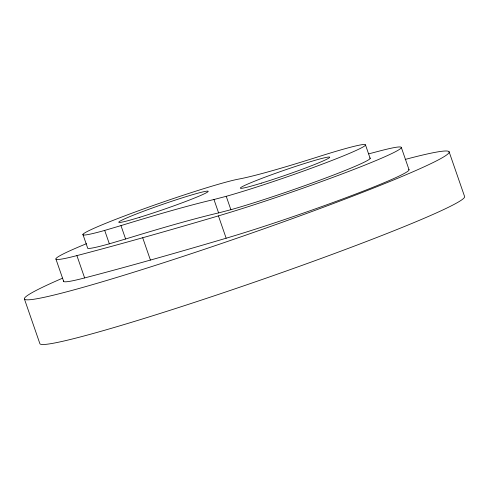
<?xml version="1.0" encoding="UTF-8"?>
<svg xmlns="http://www.w3.org/2000/svg" width="489" height="489" viewBox="0 0 489 489"><rect width="100%" height="100%" fill="white"/><g stroke="black" fill="none" stroke-linecap="round" stroke-linejoin="round"><path stroke-width="0.73" d="M104.701 230.417A85.257 4.609 -19.1 0 1 120.856 217.361A85.257 4.609 -19.1 0 1 238.852 179.053A160.306 8.668 -19.1 0 0 318.192 156.792A85.257 4.609 -19.1 0 1 350.534 152.91A85.257 4.609 -19.1 0 1 226.236 196.309L213.968 199.512A277.825 15.025 -19.1 0 0 120.972 225.606L104.701 230.417L109.34 243.809L125.612 238.999A277.825 15.025 -19.1 0 1 218.607 212.904L230.875 209.708A85.257 4.609 -19.1 0 0 322.954 179.029A85.257 4.609 -19.1 0 0 369.818 157.929M449.079 151.706L464.538 196.352A224.763 12.158 -19.1 0 1 259.359 280.46A224.763 12.158 -19.1 0 1 39.921 343.773L24.462 299.121M401.298 147.378L409.024 169.701M365.534 145.05L370.173 158.448M226.236 196.309L230.875 209.708M213.968 199.512L218.607 212.904M226.156 238.216A843.696 45.624 -19.1 0 1 150.423 260.069A843.696 45.624 -19.1 0 1 84.628 277.929L76.901 255.606A843.696 45.624 -19.1 0 0 142.69 237.746A843.696 45.624 -19.1 0 0 218.43 215.887L226.156 238.216A118.448 6.406 -19.1 0 0 349.152 196.523A118.448 6.406 -19.1 0 0 408.67 169.42M142.69 237.746L150.423 260.069M120.972 225.606L125.612 238.999M82.928 234.439L87.568 247.831A85.257 4.609 -19.1 0 0 109.34 243.809M55.923 259.048L63.656 281.371M84.628 277.929A118.448 6.406 -19.1 0 1 63.704 280.949M218.43 215.887A118.448 6.406 -19.1 0 0 365.968 164.665A118.448 6.406 -19.1 0 0 380.32 150.82A843.696 45.624 -19.1 0 0 368.785 153.852M76.901 255.606A118.448 6.406 -19.1 0 1 86.492 243.687M405.192 159.445A224.763 12.158 -19.1 0 1 382.673 184.402A224.763 12.158 -19.1 0 1 98.008 283.045A224.763 12.158 -19.1 0 1 62.659 278.143M139.878 217.238A47.317 2.561 -19.1 0 0 208.167 191.456A47.317 2.561 -19.1 0 0 142.354 211.694A47.317 2.561 -19.1 0 0 139.878 217.238M261.413 183.131A47.317 2.561 -19.1 0 0 329.696 157.348A47.317 2.561 -19.1 0 0 263.883 177.593A47.317 2.561 -19.1 0 0 261.413 183.131"/></g></svg>
